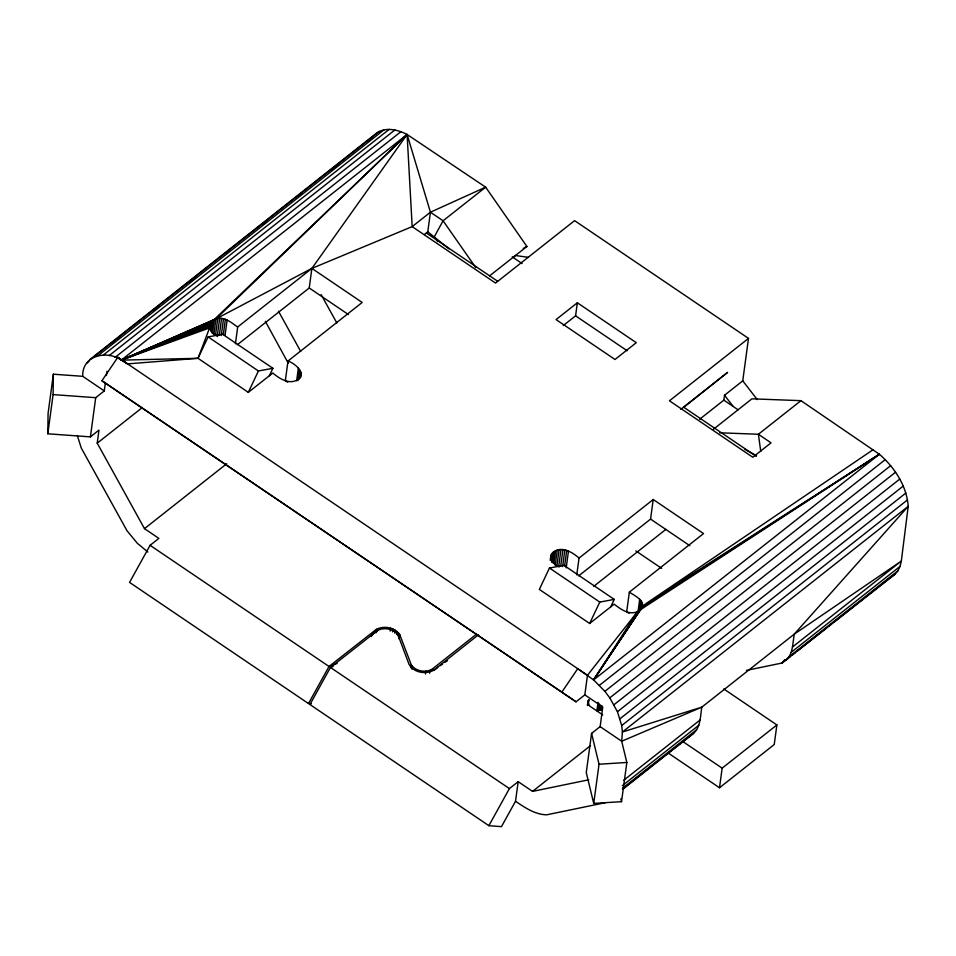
<?xml version="1.0" encoding="UTF-8"?>
<svg xmlns="http://www.w3.org/2000/svg" width="956" height="956" viewBox="0 0 956 956"><rect width="100%" height="100%" fill="white"/><g stroke="black" fill="none" stroke-linecap="round" stroke-linejoin="round"><path stroke-width="1.43" d="M47.8 433.797L48.075 413.398L53.369 374.202L82.73 376.317L104.288 390.908L95.719 397.684L53.094 394.601L47.8 433.797L90.414 436.868L98.982 430.104L97.225 443.166L144.487 528.656L158.863 538.383L150.08 545.314L129.562 582.407L308.489 703.556L311.298 703.771M53.094 394.601L53.369 374.202M217.884 335.795C208.994 334.158 205.899 320.858 215.936 318.922L311.883 268.397L412.179 226.62L430.427 212.208L485.648 187.173L526.911 246.493L489.568 275.866M235.427 343.778L237.697 326.976L311.883 268.397L362.181 302.454L287.995 361.033C294.448 363.065 307.019 373.151 297.698 379.675C289.178 385.041 279.295 378.504 272.795 373.043L248.309 392.366L198.011 358.309L121.304 360.137C106.881 349.765 81.798 355.513 82.73 376.317M576.767 574.891L579.037 558.089C572.513 552.174 561.076 545.482 552.879 552.449C547.298 557.611 553.823 565.068 559.236 566.908M579.037 558.089L653.223 499.51L703.532 533.567L629.347 592.146C634.198 595.492 646.148 600.691 641.297 608.649L593.592 679.907L604.885 691.343L609.773 697.868L617.445 711.73L621.699 725.556L622.404 732.009L621.699 741.235L626.837 762.47L621.531 801.666L593.724 803.422L586.267 772.591L591.573 733.395L600.141 726.632L602.758 707.01L584.821 694.869L587.474 675.271L637.568 611.601L879.389 454.243C894.565 467.46 906.73 485.851 908.2 506.345L901.329 561.064L900.086 566.346L897.899 570.851L894.816 574.448L782.092 663.01L746.397 670.383M90.414 436.868L95.719 397.684M104.288 390.908L105.423 382.52M106.367 375.517L106.941 371.31M208.862 329.282L209.436 325.088L121.304 360.137L127.554 363.877L198.011 358.309L208.121 336.906L222.593 334.23L272.89 368.299L269.377 375.732M209.077 329.342L209.83 323.737L121.304 360.137L407.101 134.473L485.648 187.173L443.082 220.776L434.287 236.813L437.657 241.617M209.591 329.473L210.535 322.471L121.304 360.137L209.591 327.896L198.011 358.309M210.392 329.736L211.527 321.335L121.304 360.137L209.352 326.486M211.276 331.541L212.782 320.344L121.304 360.137L214.264 319.531L407.101 134.473C397.565 129.502 384.539 126.419 375.469 133.995L89.685 359.659M212.375 333.525L214.264 319.531M213.857 334.313L215.936 318.922L407.101 134.473L430.427 212.208L427.774 231.806L424.356 234.507M215.47 335.317L217.753 318.527C225.532 317.057 231.711 323.116 237.697 326.976M217.191 336.56L219.653 318.36M219.318 335.221L221.589 318.42M221.254 335.52L223.525 318.73M223.298 334.648L225.377 319.244M225.042 335.377L227.134 319.973M287.995 361.033L285.342 380.631L287.648 382.221M296.647 380.799L298.356 368.203M237.363 344.746L309.23 287.995L311.883 268.397L407.101 134.473L412.179 226.62L495.543 283.06L574.592 220.645L748.5 338.388L742.752 380.846L724.517 395.246L723.847 400.146L699.661 419.254M297.973 380.619L299.479 369.422M299.204 379.138L300.339 370.737M300.136 377.716L300.889 372.123M300.566 377.728L301.14 373.533M375.971 632.227L376.365 629.323C384.025 625.451 394.756 627.339 399.751 634.593L411.283 664.862C415.645 671.208 425.05 672.857 431.754 669.463L476.255 634.33M390.156 631.068L390.55 628.176M392.486 631.904L392.88 629M394.637 633.003L395.019 630.1M396.525 634.318L396.919 631.426M398.114 635.836L398.509 632.932M399.154 638.955L399.751 634.593M410.889 667.754L411.283 664.862M411.976 669.212L412.371 666.308M425.468 674.052L425.862 671.148M429.567 673.179L429.961 670.275M563.263 325.566L575.584 315.839L577.352 302.777L636.278 342.678L614.995 359.48L556.069 319.579L577.352 302.777M437.776 667.36C429.841 675.056 414.534 674.267 408.989 664.217L398.043 635.059C393.669 628.713 384.276 627.052 377.572 630.446L330.453 667.443L309.935 704.536L488.875 825.685L501.47 826.653L515.523 801.259L518.176 781.661L532.552 791.389L588.753 779.785M550.214 560.395L550.775 556.201M550.608 559.045L551.182 554.85M551.122 559.188L551.887 553.584M551.552 562.248L552.879 552.449M552.616 562.654L554.133 551.457M553.906 563.239L555.615 550.644M555.197 565.426L557.288 550.023M556.822 566.43L559.093 549.64M558.722 566.263L560.993 549.473M560.67 566.334L562.941 549.533M562.594 566.633L564.865 549.831M564.649 565.761L566.729 550.357M566.203 567.888L568.473 551.086M587.462 704.715L588.908 699.565L588.155 705.17M587.462 705.576L588.012 701.083M587.809 704.488L588.37 700.294M598.038 702.361L596.903 710.762L602.376 709.806M597.859 710.32L598.803 703.317M598.898 709.997L599.663 704.393M600.021 709.794L600.595 705.6M601.193 709.734L601.754 705.54M593.724 803.422L599.03 764.238L591.573 733.395M629.347 592.146L626.694 611.744L629 613.334M637.999 611.912L639.695 599.316M578.703 575.859L650.57 519.108L653.223 499.51M639.313 611.732L640.831 600.535M640.544 610.251L641.679 601.85M641.488 608.829L642.241 603.236M642.097 607.442L642.48 604.646M622.93 789.142L693.554 733.383C700.796 726.703 700.318 716.092 701.8 707.153L794.221 634.175L901.329 561.064L792.488 647.009L791.245 652.291L789.058 656.796L785.975 660.393M667.563 752.623L719.51 787.756L722.15 768.158L776.881 724.947L723.752 688.929M776.881 724.947L774.229 744.545L719.51 787.756M792.488 647.009L794.221 634.175L908.2 506.345L622.404 732.009L701.8 707.153L621.699 741.235L600.141 726.632M248.309 392.366L258.419 370.976L272.89 368.299M610.729 606.845L614.242 599.4L563.932 565.343L549.461 568.019L539.351 589.422L589.661 623.479L614.146 604.156C620.528 609.115 629.048 615.509 637.568 611.601L593.592 679.907L577.747 668.662L561.829 692.144L576.038 701.812L584.821 694.869M589.661 623.479L599.77 602.077L614.242 599.4M308.489 703.556L329.019 666.475L376.365 629.323L371.167 636.541M488.875 825.685L509.393 788.592L518.176 781.661M713.523 429.196L751.918 398.831L800.961 400.66L879.389 454.243L593.592 679.907L639.05 610.788M593.592 679.907L640.305 609.797M576.038 701.812L101.91 380.751L117.827 357.269L587.474 675.271M375.863 632.836L377.572 630.446M782.092 663.01L784.936 659.64L782.092 663.01L790.277 656.545M93.569 357.042L379.365 131.378M86.602 363.256L88.944 361.404M112.378 342.917L114.72 341.065M117.062 339.213L119.404 337.36M153.366 310.545L159.222 305.92M189.682 281.877L195.538 277.252M225.986 253.197L229.5 250.424M262.291 224.529L265.804 221.756M298.607 195.861L302.12 193.088M331.397 169.965L338.424 164.42M367.713 141.297L372.398 137.592M98.181 355.489L383.965 129.825M103.391 355.011L389.188 129.347M109.08 355.656L394.864 129.992M115.102 357.377L400.887 131.713M97.225 443.166L142.372 407.519M144.487 528.656L226.703 463.744M513.253 257.319L515.523 255.515L528.501 257.367M748.5 338.388L669.451 400.803L752.802 457.243L771.05 442.843L758.395 434.263L719.677 432.781M680.827 409.323L727.6 372.386L683.779 407.28L756.112 456.251M434.12 669.881L478.37 634.868M800.961 400.66L758.395 434.263L760.749 451.387M593.688 586.387L665.878 529.385M599.448 685.309L885.232 459.645M604.885 691.343L890.669 465.68M609.773 697.868L895.569 472.204M613.991 704.715L899.787 479.052M617.445 711.73L903.229 486.066M620.038 718.733L905.822 493.069M532.552 791.389L590.438 745.68M621.699 725.556L907.495 499.892M623.647 780.323L700.067 719.988M622.404 785.617L698.812 725.269M791.245 652.291L900.086 566.346M622.523 788.282L696.625 729.775M789.058 656.796L897.899 570.851M622.511 789.011L663.034 757.021M665.352 755.192L693.554 733.383M792.62 654.693L794.962 652.84M797.304 651L826.558 627.889M828.9 626.049L831.242 624.196M833.584 622.344L858.165 602.937M860.496 601.097L862.838 599.245M865.18 597.392L890.932 577.066M440.214 665.675L442.652 664.002M445.102 662.317L447.539 660.632M873.258 449.607L642.408 606.044L879.389 454.243L642.002 607.395M891.9 576.408L894.816 574.448M523.279 248.405L526.911 246.493M337.11 663.416L329.019 666.475L150.08 545.314M333.154 666.428L330.453 667.443L509.393 788.592M215.936 318.922L217.753 318.527M605.136 802.729L546.617 814.823C534.858 814.524 524.904 807.593 515.523 801.259M599.03 764.238L626.837 762.47M431.754 669.463L434.359 670.383M744.867 449.392L756.543 455.701M512.237 256.865L522.107 263.557M723.847 400.146L738.116 409.813M430.427 212.208L443.082 220.776L475.753 267.62M575.584 315.839L627.148 350.744M426.507 233.097L497.61 281.231M309.23 287.995L348.486 314.584M650.57 519.108L689.838 545.697M635.8 550.883L661.66 568.366M208.121 336.906L258.419 370.976M549.461 568.019L599.77 602.077M682.584 741.39L722.15 768.158M101.91 380.751L561.829 692.144M117.827 357.269L127.554 363.877M602.758 714.921L589.637 705.994L587.832 701.919M427.774 231.806L449.033 248.871M147.905 552.054L137.306 543.259L126.981 530.7L81.272 448.041L77.34 435.589M742.752 380.846L757.272 399.62M724.517 395.246L733.18 406.467M321.12 294.579L336.823 322.961M278.471 311.226L300.674 351.378M265.374 321.383L288.258 363.208M620.85 798.834L621.531 801.666"/></g></svg>
